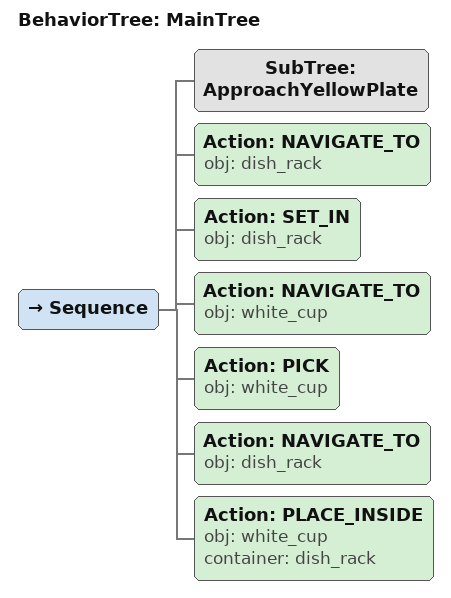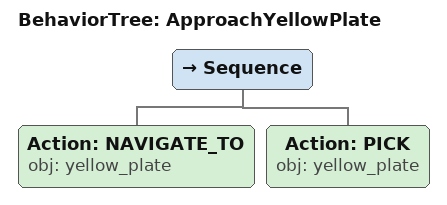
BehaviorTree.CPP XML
<root main_tree_to_execute="MainTree">
  <BehaviorTree ID="MainTree">
    <Sequence>
      <!-- Execute subtree ApproachYellowPlate -->
      <SubTree ID="ApproachYellowPlate" />
      <!-- Navigate to dish_rack -->
      <Action ID="NAVIGATE_TO" obj="dish_rack" />
      <!-- Set in dish_rack -->
      <Action ID="SET_IN" obj="dish_rack" />
      <!-- Navigate white_cup -->
      <Action ID="NAVIGATE_TO" obj="white_cup" />
      <!-- Pick white_cup -->
      <Action ID="PICK" obj="white_cup" />
      <!-- Navigate dish_rack -->
      <Action ID="NAVIGATE_TO" obj="dish_rack" />
      <!-- Place white_cup inside dish_rack -->
      <Action ID="PLACE_INSIDE" obj="white_cup" container="dish_rack" />
    </Sequence>
  </BehaviorTree>
  <!-- Subtree definition ApproachYellowPlate -->
  <BehaviorTree ID="ApproachYellowPlate">
    <Sequence>
      <!-- Navigate to yellow_plate -->
      <Action ID="NAVIGATE_TO" obj="yellow_plate" />
      <!-- Pick yellow_plate -->
      <Action ID="PICK" obj="yellow_plate" />
    </Sequence>
  </BehaviorTree>
</root>
